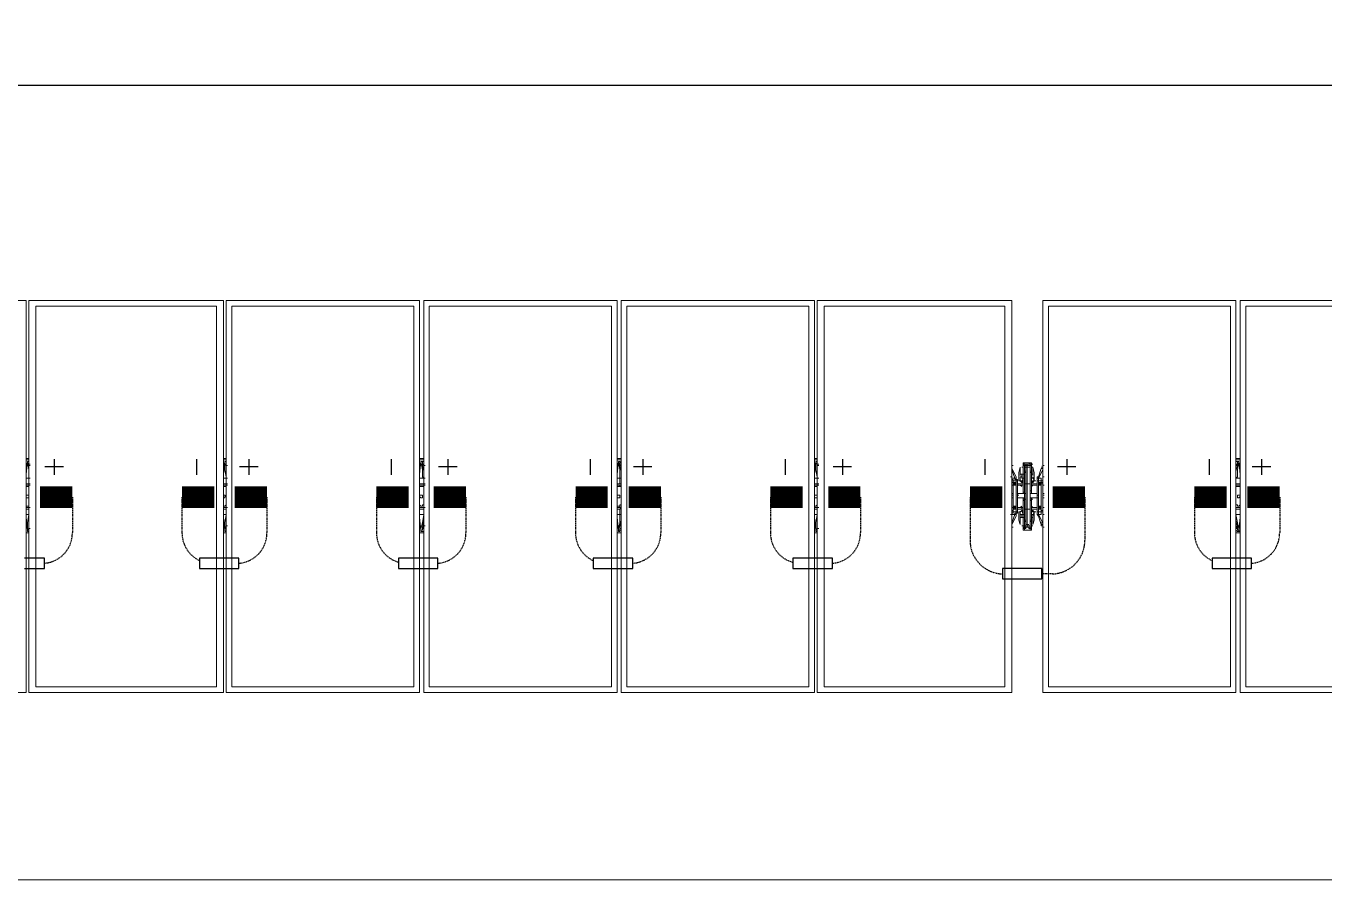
# Model space of a CAD drawing. Header units: feet. Extents: x -327 to 55127, y -2634 to 4121.
# Drawn here: x 299.4 to 599.2, y 3621.3 to 3818.6 of the extents above; entities that cross this region are included whole.
import ezdxf
from ezdxf.lldxf.tags import DXFTag

# ---------------------------------------------------------------- set-up
doc = ezdxf.new("R2010")
doc.units = ezdxf.units.FT
doc.header["$MEASUREMENT"] = 0
doc.linetypes.add('HIDDEN', pattern=[0.375, 0.25, -0.125])
for name, color, linetype in [('E-DC HARNESS-POS', 10, 'DC HARNESS CABLE'), ('E-HARN-COMP', 8, 'Continuous'), ('E-TRNK-CABL-NEG', 6, 'HIDDEN'), ('E-TRUNK-CABLE-POS', 6, 'HIDDEN'), ('G-ANNO-TEXT', 1, 'Continuous'), ('Polarity-Text', 7, 'Continuous')]:
    doc.layers.add(name, color=color, linetype=linetype)
doc.styles.get("Standard").update_dxf_attribs({"font": 'arial.ttf'})
tags = doc.linetypes.add('DC HARNESS CABLE', pattern='A,0.5,-0.2,["DH",Standard,S=0.1,R=0,X=-0.1,Y=-0.05],-0.2', length=0.9).pattern_tags.tags
tags[6] = DXFTag(74, 10)

# ---------------------------------------------------------------- blocks, each defined once
blk = doc.blocks.new('A$C4742fff2')
at = {"lineweight": 5}
for points in [[(0.76, 0), (0.99, 0), (0.99, 0.4666), (0.76, 0.4666)], [(1.225, 0), (0.9933, 0), (0.9933, 0.4666), (1.225, 0.4666)], [(1.4583, 0), (1.2283, 0), (1.2283, 0.4666), (1.4583, 0.4666)], [(1.4633, 0.4666), (1.6933, 0.4666), (1.6933, 0), (1.4633, 0)], [(1.6983, 0.4666), (1.9283, 0.4666), (1.9283, 0), (1.6983, 0)], [(1.9316, 0), (2.1632, 0), (2.1632, 0.4666), (1.9316, 0.4666)], [(2.1999, 0), (2.4299, 0), (2.4299, 0.4666), (2.1999, 0.4666)], [(2.6649, 0.4666), (2.4349, 0.4666), (2.4349, 0), (2.6649, 0)], [(1.0016, 0.0067), (1.0016, 0.46), (1.2166, 0.46), (1.2166, 0.0067)], [(1.4516, 0.46), (1.2349, 0.46), (1.2349, 0.0067), (1.4516, 0.0067)], [(1.6866, 0.46), (1.4699, 0.46), (1.4699, 0.0067), (1.6866, 0.0067)], [(1.9216, 0.46), (1.7049, 0.46), (1.7049, 0.0067), (1.9216, 0.0067)], [(2.1549, 0.46), (1.9399, 0.46), (1.9399, 0.0067), (2.1549, 0.0067)], [(2.2066, 0.46), (2.4232, 0.46), (2.4232, 0.0067), (2.2066, 0.0067)], [(2.4416, 0.46), (2.6582, 0.46), (2.6582, 0.0067), (2.4416, 0.0067)], [(2.1632, 0.27), (2.1632, 0.2683), (2.1632, 0.27), (2.1632, 0.2767)], [(2.1732, 0.2683), (2.1716, 0.2617), (2.1716, 0.2517), (2.1732, 0.2517), (2.1732, 0.2533), (2.1732, 0.2517), (2.1716, 0.2517), (2.1716, 0.2617)], [(2.1732, 0.26), (2.1766, 0.26), (2.1766, 0.2683), (2.1766, 0.26), (2.1732, 0.26), (2.1732, 0.2683), (2.1732, 0.26), (2.1732, 0.2583)], [(2.1749, 0.2683), (2.1766, 0.2683)], [(2.1782, 0.27), (2.1766, 0.27), (2.1766, 0.2717), (2.1766, 0.27), (2.1782, 0.27), (2.1799, 0.27)], [(2.1799, 0.2683), (2.1799, 0.2483), (2.1782, 0.2483), (2.1782, 0.2683)], [(2.1799, 0.2633), (2.1782, 0.2633)], [(2.1832, 0.27), (2.1816, 0.27)], [(2.1816, 0.2683), (2.1816, 0.2483), (2.1849, 0.2483), (2.1849, 0.2683)], [(2.1866, 0.2733), (2.1849, 0.2733), (2.1866, 0.2733), (2.1849, 0.2733), (2.1866, 0.2733), (2.1849, 0.2733), (2.1849, 0.2717), (2.1849, 0.2733)], [(2.1866, 0.27), (2.1849, 0.27), (2.1849, 0.2683), (2.1849, 0.2717), (2.1866, 0.2717), (2.1866, 0.2617), (2.1866, 0.24), (2.1866, 0.2617), (2.1849, 0.2617), (2.1866, 0.2617), (2.1866, 0.2717), (2.1849, 0.2717), (2.1849, 0.27), (2.1849, 0.2717), (2.1849, 0.27)], [(2.1866, 0.2633), (2.1849, 0.2633)], [(2.1882, 0.2683), (2.1882, 0.26), (2.1866, 0.26), (2.1866, 0.2683), (2.1866, 0.26), (2.1866, 0.2567), (2.1866, 0.26), (2.1882, 0.26), (2.1882, 0.2683), (2.1866, 0.2683)], [(2.1882, 0.2683), (2.1899, 0.2617), (2.1899, 0.2517), (2.1882, 0.2517), (2.1866, 0.25), (2.1866, 0.255), (2.1882, 0.255), (2.1882, 0.2567), (2.1899, 0.2517), (2.1899, 0.2617), (2.1899, 0.2517), (2.1882, 0.25), (2.1899, 0.2517), (2.1899, 0.2533), (2.1899, 0.2517), (2.1899, 0.2617)], [(2.1966, 0.255), (2.1949, 0.255), (2.1949, 0.2567), (2.1982, 0.2667), (2.1949, 0.2567), (2.1949, 0.255), (2.1982, 0.255), (2.1982, 0.2517), (2.1949, 0.2517), (2.1949, 0.255)], [(2.1982, 0.2683), (2.1999, 0.2683), (2.1999, 0.27), (2.1999, 0.2767), (2.1999, 0.27), (2.1999, 0.2683)], [(2.1682, 0.2483), (2.1666, 0.2483), (2.1666, 0.25), (2.1649, 0.2483), (2.1649, 0.2467), (2.1632, 0.2467), (2.1649, 0.2467), (2.1682, 0.2467), (2.1682, 0.2483), (2.1666, 0.2483), (2.1682, 0.2483), (2.1666, 0.2483), (2.1682, 0.2483), (2.1666, 0.2483), (2.1682, 0.2483), (2.1666, 0.2483), (2.1682, 0.2483), (2.1666, 0.2483), (2.1666, 0.25), (2.1649, 0.2483), (2.1649, 0.2467), (2.1649, 0.2483), (2.1649, 0.25), (2.1666, 0.25), (2.1682, 0.25), (2.1682, 0.2483), (2.1682, 0.2467), (2.1666, 0.2467), (2.1682, 0.2467), (2.1682, 0.2483), (2.1666, 0.2483)], [(2.1666, 0.25), (2.1649, 0.2483), (2.1666, 0.2467), (2.1682, 0.2483)], [(2.1666, 0.25), (2.1649, 0.25), (2.1649, 0.2483), (2.1649, 0.2467), (2.1666, 0.2467), (2.1682, 0.2467), (2.1682, 0.2483), (2.1682, 0.25)], [(2.1666, 0.25), (2.1649, 0.2483), (2.1666, 0.2467), (2.1682, 0.2483)], [(2.1666, 0.255), (2.1682, 0.255)], [(2.1682, 0.2483), (2.1666, 0.2483)], [(2.1682, 0.2483), (2.1666, 0.2483)], [(2.1682, 0.2567), (2.1682, 0.255)], [(2.1716, 0.2517), (2.1716, 0.2617), (2.1716, 0.2517), (2.1732, 0.2517), (2.1749, 0.25), (2.1732, 0.2517), (2.1749, 0.25), (2.1749, 0.2517), (2.1749, 0.25), (2.1732, 0.2517), (2.1749, 0.25), (2.1732, 0.2517)], [(2.1732, 0.2567), (2.1732, 0.2517), (2.1749, 0.2517), (2.1749, 0.25), (2.1766, 0.255), (2.1749, 0.255), (2.1749, 0.2567)], [(2.1732, 0.2517), (2.1749, 0.2517), (2.1749, 0.25), (2.1766, 0.255), (2.1749, 0.255), (2.1749, 0.2567), (2.1732, 0.2567)], [(2.1749, 0.26), (2.1749, 0.2567)], [(2.1749, 0.2483), (2.1766, 0.2483)], [(2.1766, 0.2483), (2.1749, 0.2483)], [(2.1799, 0.2617), (2.1782, 0.2617)], [(2.1882, 0.2567), (2.1899, 0.2517), (2.1882, 0.2517), (2.1866, 0.25), (2.1866, 0.255), (2.1882, 0.255)], [(2.1882, 0.2517), (2.1866, 0.25), (2.1866, 0.2517), (2.1866, 0.25)], [(2.1882, 0.2483), (2.1932, 0.2483), (2.1866, 0.2483)], [(2.1882, 0.2583), (2.1882, 0.26)], [(2.1932, 0.255), (2.1932, 0.2517), (2.1949, 0.2517), (2.1932, 0.2517), (2.1932, 0.215), (2.1949, 0.215), (2.1932, 0.215), (2.1932, 0.2117), (2.1949, 0.21), (2.1932, 0.2117), (2.1949, 0.2117), (2.1949, 0.215), (2.1982, 0.215), (2.1982, 0.2167), (2.1999, 0.2167), (2.1999, 0.25), (2.1982, 0.25), (2.1982, 0.2517), (2.1982, 0.25), (2.1999, 0.25), (2.1999, 0.2517), (2.1999, 0.25), (2.1999, 0.2167), (2.1982, 0.2167), (2.1982, 0.215), (2.1949, 0.215), (2.1949, 0.2117), (2.1966, 0.2117), (2.1949, 0.2117), (2.1949, 0.21), (2.1982, 0.2), (2.1949, 0.21), (2.1949, 0.2117), (2.1982, 0.2117), (2.1982, 0.215), (2.1999, 0.215), (2.1999, 0.2133), (2.1999, 0.215), (2.1999, 0.2167), (2.1999, 0.215), (2.1982, 0.215), (2.1982, 0.2117), (2.1949, 0.2117), (2.1932, 0.2117), (2.1932, 0.215), (2.1949, 0.215), (2.1932, 0.215), (2.1932, 0.2517), (2.1949, 0.2517), (2.1932, 0.2517), (2.1932, 0.255), (2.1932, 0.2567), (2.1949, 0.2567), (2.1932, 0.2567), (2.1932, 0.255), (2.1949, 0.255), (2.1982, 0.255), (2.1982, 0.2517), (2.1999, 0.2517), (2.1999, 0.2533), (2.1999, 0.2517), (2.1982, 0.2517), (2.1949, 0.2517), (2.1949, 0.255)], [(2.1966, 0.25), (2.1949, 0.2483), (2.1966, 0.2467), (2.1982, 0.2483)], [(2.1966, 0.25), (2.1949, 0.2483), (2.1966, 0.2467), (2.1982, 0.2483)], [(2.1966, 0.2467), (2.1982, 0.2467), (2.1982, 0.2483), (2.1982, 0.25), (2.1966, 0.25), (2.1949, 0.25), (2.1949, 0.2483), (2.1949, 0.2467)], [(0.9916, 0.235), (0.9933, 0.235), (0.9933, 0.2317), (0.99, 0.2317), (0.99, 0.2333), (0.99, 0.235)], [(1.225, 0.235), (1.2266, 0.235), (1.2283, 0.2333), (1.2266, 0.2333), (1.2266, 0.2317), (1.225, 0.2317), (1.225, 0.2333)], [(1.4599, 0.235), (1.4616, 0.235), (1.4616, 0.2317), (1.4599, 0.2317), (1.4583, 0.2333), (1.4583, 0.235)], [(1.6949, 0.235), (1.6966, 0.235), (1.6966, 0.2317), (1.6933, 0.2317), (1.6933, 0.2333), (1.6933, 0.235)], [(1.9299, 0.235), (1.9316, 0.235), (1.9316, 0.2317), (1.9283, 0.2317), (1.9283, 0.2333), (1.9283, 0.235)], [(2.1649, 0.2367), (2.1632, 0.2367)], [(2.1649, 0.235), (2.1632, 0.235)], [(2.1766, 0.2467), (2.1699, 0.2467)], [(2.1766, 0.2367), (2.1766, 0.24), (2.1766, 0.2367), (2.1782, 0.2367), (2.1766, 0.2367), (2.1782, 0.2367), (2.1766, 0.2367), (2.1766, 0.24), (2.1766, 0.2367), (2.1782, 0.2367), (2.1699, 0.2367), (2.1782, 0.2367)], [(2.1782, 0.2367), (2.1766, 0.2367)], [(2.1866, 0.24), (2.1866, 0.2367), (2.1849, 0.2367), (2.1932, 0.2367), (2.1849, 0.2367), (2.1866, 0.2367), (2.1866, 0.24), (2.1849, 0.24), (2.1849, 0.2383), (2.1849, 0.24)], [(2.1866, 0.24), (2.1866, 0.2367), (2.1849, 0.2367), (2.1866, 0.2367), (2.1849, 0.2367), (2.1866, 0.2367)], [(2.1866, 0.2367), (2.1849, 0.2367)], [(2.1932, 0.2467), (2.1866, 0.2467)], [(2.1882, 0.2367), (2.1866, 0.2367)], [(2.2016, 0.2467), (2.1999, 0.2467)], [(2.2016, 0.2367), (2.1999, 0.2367)], [(2.2016, 0.235), (2.1999, 0.235)], [(2.4332, 0.235), (2.4316, 0.235), (2.4316, 0.2317), (2.4332, 0.2317), (2.4349, 0.2333), (2.4349, 0.235)], [(2.1649, 0.2317), (2.1632, 0.2317)], [(2.1649, 0.2317), (2.1632, 0.2317)], [(2.1666, 0.22), (2.1666, 0.2217), (2.1649, 0.22), (2.1632, 0.22), (2.1649, 0.22), (2.1666, 0.2217), (2.1666, 0.22), (2.1682, 0.22), (2.1666, 0.22), (2.1682, 0.22), (2.1666, 0.22), (2.1682, 0.22), (2.1666, 0.22), (2.1682, 0.22), (2.1666, 0.22), (2.1649, 0.22), (2.1649, 0.2183), (2.1649, 0.22)], [(2.1682, 0.22), (2.1682, 0.2183), (2.1666, 0.2183), (2.1682, 0.2183), (2.1682, 0.22), (2.1682, 0.2217), (2.1666, 0.2217), (2.1649, 0.2217), (2.1649, 0.22), (2.1649, 0.2183), (2.1682, 0.2183), (2.1682, 0.22), (2.1666, 0.22), (2.1682, 0.22), (2.1666, 0.22), (2.1682, 0.22), (2.1666, 0.22), (2.1682, 0.22), (2.1666, 0.22), (2.1682, 0.22), (2.1666, 0.22)], [(2.1666, 0.2217), (2.1649, 0.22), (2.1666, 0.2183), (2.1682, 0.22)], [(2.1666, 0.2217), (2.1649, 0.22), (2.1666, 0.2183), (2.1682, 0.22)], [(2.1666, 0.2217), (2.1649, 0.2217), (2.1649, 0.22), (2.1649, 0.2183), (2.1666, 0.2183), (2.1682, 0.2183), (2.1682, 0.22), (2.1682, 0.2217)], [(2.1666, 0.2183), (2.1649, 0.2183)], [(2.1732, 0.215), (2.1749, 0.2167), (2.1749, 0.215), (2.1749, 0.2167), (2.1732, 0.215), (2.1749, 0.2167), (2.1766, 0.2117), (2.1749, 0.2167), (2.1732, 0.215), (2.1732, 0.21)], [(2.1782, 0.23), (2.1766, 0.23), (2.1766, 0.2267), (2.1766, 0.23)], [(2.1832, 0.2), (2.1816, 0.2), (2.1816, 0.2183), (2.1799, 0.2183), (2.1799, 0.1983), (2.1782, 0.1983), (2.1782, 0.2183), (2.1782, 0.1983), (2.1799, 0.1983), (2.1799, 0.1967), (2.1816, 0.1967), (2.1816, 0.2)], [(2.1866, 0.2267), (2.1866, 0.23), (2.1849, 0.23), (2.1866, 0.23)], [(2.1866, 0.2267), (2.1866, 0.205), (2.1849, 0.205), (2.1866, 0.205), (2.1866, 0.2267), (2.1866, 0.2283), (2.1849, 0.2283), (2.1866, 0.2283)], [(2.1866, 0.2167), (2.1882, 0.215), (2.1866, 0.2167), (2.1866, 0.215)], [(2.1882, 0.2167), (2.1899, 0.215)], [(2.1949, 0.22), (2.1966, 0.22), (2.1966, 0.2217)], [(2.1966, 0.2217), (2.1949, 0.22), (2.1966, 0.2183), (2.1982, 0.22)], [(2.1966, 0.2217), (2.1949, 0.22), (2.1966, 0.2183), (2.1982, 0.22)], [(2.1966, 0.2183), (2.1982, 0.2183), (2.1982, 0.22), (2.1982, 0.2217), (2.1966, 0.2217), (2.1949, 0.2217), (2.1949, 0.22), (2.1949, 0.2183)], [(2.1949, 0.2183), (2.1966, 0.2183), (2.1949, 0.2183), (2.1949, 0.22)], [(2.1982, 0.22), (2.1966, 0.22)], [(2.1982, 0.22), (2.1966, 0.22)], [(2.2016, 0.2317), (2.1999, 0.2317)], [(2.2016, 0.2317), (2.1999, 0.2317)], [(2.2016, 0.22), (2.1999, 0.22)], [(2.1666, 0.2117), (2.1682, 0.2117)], [(2.1732, 0.2), (2.1716, 0.205), (2.1716, 0.215), (2.1732, 0.215), (2.1732, 0.2133), (2.1732, 0.215), (2.1716, 0.215), (2.1716, 0.205), (2.1732, 0.2), (2.1732, 0.2083), (2.1766, 0.2083), (2.1766, 0.1983), (2.1749, 0.1983), (2.1766, 0.1983), (2.1766, 0.2083), (2.1732, 0.2083)], [(2.1732, 0.21), (2.1732, 0.2083), (2.1732, 0.21), (2.1732, 0.2117), (2.1766, 0.2117), (2.1732, 0.2117)], [(2.1749, 0.2117), (2.1749, 0.2083)], [(2.1799, 0.205), (2.1782, 0.205)], [(2.1799, 0.2033), (2.1782, 0.2033)], [(2.1866, 0.2033), (2.1849, 0.2033)], [(2.1882, 0.21), (2.1882, 0.2083), (2.1882, 0.21), (2.1882, 0.2117), (2.1866, 0.2117), (2.1866, 0.2083), (2.1866, 0.2117), (2.1882, 0.2117)], [(2.1882, 0.1983), (2.1866, 0.1983), (2.1882, 0.1983), (2.1866, 0.1983), (2.1866, 0.2083), (2.1882, 0.2083), (2.1882, 0.2), (2.1882, 0.2083), (2.1866, 0.2083), (2.1866, 0.1983)], [(2.1882, 0.2), (2.1899, 0.205), (2.1899, 0.215), (2.1899, 0.2133), (2.1899, 0.215), (2.1899, 0.205)], [(2.1632, 0.19), (2.1632, 0.1967), (2.1632, 0.1983), (2.1632, 0.1967)], [(2.1799, 0.1967), (2.1799, 0.195), (2.1782, 0.195)], [(2.1799, 0.195), (2.1782, 0.195)], [(2.1799, 0.195), (2.1782, 0.195)], [(2.1832, 0.1983), (2.1816, 0.1983)], [(2.1832, 0.1967), (2.1816, 0.1967)], [(2.1999, 0.1967), (2.1999, 0.19), (2.1999, 0.1967), (2.1999, 0.1983), (2.1982, 0.1983), (2.1999, 0.1983)]]:
    blk.add_lwpolyline(points, close=True, dxfattribs=at)
for points in [[(2.1632, 0.4666), (2.1632, 0)], [(2.1999, 0), (2.1999, 0.4666)], [(2.1549, 0.0067), (2.1549, 0.46)], [(2.2066, 0.0067), (2.2066, 0.46)], [(0.99, 0.2783), (0.9933, 0.2783)], [(1.225, 0.2783), (1.2283, 0.2783)], [(1.4583, 0.2783), (1.4633, 0.2783)], [(1.6933, 0.2783), (1.6983, 0.2783)], [(1.9283, 0.2783), (1.9316, 0.2783)], [(2.4349, 0.2783), (2.4299, 0.2783)], [(0.9933, 0.27), (0.9933, 0.2717), (0.9916, 0.2733), (0.9916, 0.275), (0.9933, 0.275)], [(0.995, 0.255), (0.9933, 0.255), (0.9933, 0.265), (0.9916, 0.275)], [(0.9916, 0.2733), (0.9916, 0.27)], [(1.225, 0.2733), (1.225, 0.27)], [(1.2299, 0.255), (1.2283, 0.255), (1.2283, 0.2567), (1.2266, 0.265), (1.2266, 0.275), (1.2283, 0.275), (1.2266, 0.275), (1.2266, 0.2717), (1.2283, 0.27)], [(1.4633, 0.27), (1.4616, 0.2717), (1.4616, 0.275), (1.4599, 0.275), (1.4616, 0.275), (1.4599, 0.275), (1.4616, 0.265), (1.4616, 0.2567), (1.4633, 0.255), (1.4649, 0.255)], [(1.4599, 0.2733), (1.4599, 0.27)], [(1.6966, 0.27), (1.6966, 0.2717), (1.6966, 0.2733), (1.6949, 0.2733), (1.6949, 0.275), (1.6966, 0.275)], [(1.6983, 0.255), (1.6966, 0.255), (1.6966, 0.265), (1.6949, 0.275)], [(1.6949, 0.2733), (1.6949, 0.27)], [(1.9333, 0.255), (1.9316, 0.255), (1.9316, 0.2567), (1.9299, 0.265), (1.9299, 0.275), (1.9299, 0.2733), (1.9316, 0.2717), (1.9316, 0.27)], [(1.9299, 0.2733), (1.9299, 0.27)], [(2.1632, 0.2667), (2.1632, 0.2667)], [(2.1632, 0.2667), (2.1632, 0.2667)], [(2.1649, 0.215), (2.1649, 0.2167), (2.1649, 0.215), (2.1682, 0.215), (2.1699, 0.215), (2.1699, 0.2133), (2.1682, 0.2133), (2.1682, 0.2117), (2.1682, 0.21), (2.1682, 0.2117), (2.1666, 0.2117), (2.1666, 0.2133), (2.1682, 0.2133), (2.1682, 0.215), (2.1699, 0.215), (2.1699, 0.2517), (2.1682, 0.2517), (2.1682, 0.2533), (2.1666, 0.2533), (2.1666, 0.255), (2.1682, 0.255), (2.1682, 0.2567), (2.1632, 0.2667), (2.1682, 0.2567), (2.1682, 0.255), (2.1666, 0.255), (2.1632, 0.255), (2.1632, 0.2533), (2.1649, 0.2533), (2.1649, 0.2517), (2.1632, 0.2517), (2.1632, 0.2533), (2.1632, 0.2517), (2.1649, 0.2517), (2.1649, 0.25), (2.1632, 0.25), (2.1632, 0.2167), (2.1649, 0.2167), (2.1632, 0.2167), (2.1632, 0.25), (2.1632, 0.2517), (2.1649, 0.2517)], [(2.1749, 0.2683), (2.1749, 0.2683)], [(2.1799, 0.2717), (2.1782, 0.2717), (2.1799, 0.2717), (2.1799, 0.2683), (2.1816, 0.2683), (2.1816, 0.2717), (2.1832, 0.2717), (2.1849, 0.2717), (2.1832, 0.2717), (2.1849, 0.2717), (2.1866, 0.2717), (2.1866, 0.2733), (2.1849, 0.2733), (2.1832, 0.2717), (2.1849, 0.2717), (2.1832, 0.2717), (2.1816, 0.2717), (2.1799, 0.2717), (2.1782, 0.2717), (2.1799, 0.2717), (2.1782, 0.2717), (2.1766, 0.2733), (2.1782, 0.2733), (2.1766, 0.2733), (2.1782, 0.2717), (2.1766, 0.2717), (2.1766, 0.2617), (2.1766, 0.24), (2.1766, 0.2383), (2.1782, 0.2383), (2.1766, 0.2383), (2.1766, 0.24), (2.1766, 0.2617), (2.1766, 0.2717), (2.1782, 0.2717), (2.1799, 0.2717), (2.1782, 0.2717), (2.1766, 0.2733), (2.1782, 0.2733), (2.1849, 0.2733), (2.1832, 0.2717)], [(2.1849, 0.2717), (2.1866, 0.2717), (2.1882, 0.2717), (2.1866, 0.2717), (2.1866, 0.2733), (2.1849, 0.2733), (2.1832, 0.2733), (2.1782, 0.2733), (2.1766, 0.2733), (2.1766, 0.2717), (2.1782, 0.27), (2.1782, 0.2683), (2.1782, 0.27), (2.1766, 0.2717), (2.1766, 0.2733), (2.1782, 0.2733), (2.1766, 0.2733), (2.1782, 0.2717), (2.1799, 0.2717), (2.1816, 0.2717), (2.1832, 0.2717), (2.1816, 0.2717), (2.1816, 0.2683), (2.1816, 0.27), (2.1832, 0.27), (2.1816, 0.27), (2.1832, 0.27), (2.1816, 0.27), (2.1799, 0.27), (2.1816, 0.27), (2.1799, 0.27), (2.1816, 0.27), (2.1816, 0.2683), (2.1832, 0.2683), (2.1816, 0.2683), (2.1816, 0.2483), (2.1816, 0.2183), (2.1849, 0.2183), (2.1849, 0.2483), (2.1849, 0.2183), (2.1816, 0.2183), (2.1816, 0.2483), (2.1849, 0.2483), (2.1849, 0.2683), (2.1816, 0.2683), (2.1816, 0.2483), (2.1832, 0.2483)], [(2.1849, 0.1933), (2.1782, 0.1933), (2.1766, 0.1933), (2.1782, 0.1933), (2.1766, 0.1933), (2.1766, 0.195), (2.1766, 0.1967), (2.1766, 0.205), (2.1766, 0.2267), (2.1766, 0.2283), (2.1782, 0.2283), (2.1766, 0.2283), (2.1766, 0.2267), (2.1766, 0.205), (2.1766, 0.1967), (2.1766, 0.195), (2.1766, 0.1967), (2.1782, 0.1967), (2.1799, 0.1967), (2.1799, 0.1983), (2.1799, 0.2183), (2.1816, 0.2183), (2.1816, 0.2483), (2.1799, 0.2483), (2.1799, 0.2683), (2.1782, 0.2683), (2.1782, 0.2483), (2.1799, 0.2483), (2.1799, 0.2183), (2.1782, 0.2183), (2.1782, 0.2483), (2.1782, 0.2183), (2.1799, 0.2183), (2.1799, 0.2483), (2.1816, 0.2483)], [(2.1782, 0.2717), (2.1799, 0.2717), (2.1782, 0.2717), (2.1799, 0.2717), (2.1799, 0.2683), (2.1816, 0.2683), (2.1816, 0.2483), (2.1816, 0.1983), (2.1849, 0.1983), (2.1849, 0.2183), (2.1849, 0.1983), (2.1816, 0.1983), (2.1816, 0.2183)], [(2.1849, 0.2717), (2.1849, 0.2717)], [(2.1982, 0.27), (2.1982, 0.27)], [(2.1982, 0.27), (2.1982, 0.27)], [(2.1982, 0.2667), (2.1982, 0.2667)], [(2.1982, 0.2667), (2.1982, 0.2667)], [(2.4316, 0.255), (2.4299, 0.255), (2.4316, 0.2567), (2.4316, 0.265), (2.4332, 0.275), (2.4316, 0.275), (2.4316, 0.2717), (2.4299, 0.27)], [(2.4332, 0.27), (2.4332, 0.2733)], [(0.99, 0.2483), (0.9933, 0.2483)], [(0.995, 0.2483), (0.9933, 0.2483), (0.9933, 0.255)], [(1.225, 0.2483), (1.2283, 0.2483)], [(1.2299, 0.2483), (1.2283, 0.2483), (1.2283, 0.255)], [(1.4583, 0.2483), (1.4633, 0.2483)], [(1.4649, 0.2483), (1.4633, 0.2483), (1.4633, 0.255)], [(1.6933, 0.2483), (1.6966, 0.2483)], [(1.6983, 0.2483), (1.6966, 0.2483), (1.6966, 0.255)], [(1.9283, 0.2483), (1.9316, 0.2483)], [(1.9333, 0.2483), (1.9316, 0.2483), (1.9316, 0.255)], [(2.1632, 0.2517), (2.1632, 0.25), (2.1649, 0.25), (2.1649, 0.2517), (2.1682, 0.2517), (2.1682, 0.2533), (2.1666, 0.2533), (2.1666, 0.255), (2.1682, 0.255), (2.1682, 0.2533), (2.1699, 0.2533), (2.1699, 0.2517), (2.1682, 0.2517), (2.1699, 0.2517), (2.1699, 0.2533), (2.1682, 0.2533), (2.1682, 0.255), (2.1666, 0.255), (2.1632, 0.255), (2.1632, 0.2533), (2.1649, 0.2533), (2.1649, 0.2517), (2.1682, 0.2517), (2.1699, 0.2517), (2.1699, 0.215), (2.1682, 0.215), (2.1699, 0.215), (2.1699, 0.2133), (2.1682, 0.2133), (2.1682, 0.2117), (2.1666, 0.2117), (2.1682, 0.2117), (2.1682, 0.21), (2.1632, 0.2), (2.1682, 0.21), (2.1682, 0.2117), (2.1666, 0.2117), (2.1632, 0.2117), (2.1632, 0.2133), (2.1649, 0.2133), (2.1649, 0.215), (2.1632, 0.215), (2.1632, 0.2133), (2.1632, 0.215), (2.1649, 0.215), (2.1649, 0.2133), (2.1632, 0.2133), (2.1632, 0.2117), (2.1666, 0.2117), (2.1666, 0.2133), (2.1682, 0.2133), (2.1682, 0.215), (2.1649, 0.215), (2.1632, 0.215), (2.1632, 0.2167), (2.1632, 0.215)], [(2.1649, 0.25), (2.1649, 0.25)], [(2.1649, 0.2483), (2.1649, 0.2483)], [(2.1649, 0.2483), (2.1666, 0.2483)], [(2.1666, 0.25), (2.1666, 0.25)], [(2.1666, 0.2483), (2.1682, 0.2483)], [(2.1666, 0.2483), (2.1682, 0.2483)], [(2.1666, 0.2483), (2.1682, 0.2483)], [(2.1666, 0.2483), (2.1682, 0.2483)], [(2.1682, 0.2517), (2.1682, 0.2517)], [(2.1682, 0.25), (2.1682, 0.25)], [(2.1682, 0.2483), (2.1682, 0.2483)], [(2.1699, 0.2517), (2.1699, 0.2517)], [(2.1699, 0.2517), (2.1699, 0.2517)], [(2.1699, 0.2483), (2.1766, 0.2483)], [(2.1732, 0.2483), (2.1699, 0.2483)], [(2.1732, 0.2617), (2.1732, 0.2617)], [(2.1732, 0.2617), (2.1732, 0.2617)], [(2.1749, 0.2483), (2.1766, 0.2483)], [(2.1749, 0.2483), (2.1766, 0.2483)], [(2.1749, 0.2483), (2.1766, 0.2483)], [(2.1749, 0.2483), (2.1766, 0.2483)], [(2.1882, 0.2483), (2.1899, 0.2483), (2.1882, 0.2483), (2.1866, 0.2483), (2.1882, 0.2483), (2.1866, 0.2483), (2.1882, 0.2483), (2.1866, 0.2483)], [(2.1882, 0.2617), (2.1882, 0.2617)], [(2.1882, 0.2617), (2.1882, 0.2617)], [(2.1916, 0.2517), (2.1899, 0.2517), (2.1882, 0.25), (2.1899, 0.2517), (2.1916, 0.2517), (2.1899, 0.2517)], [(2.1932, 0.2517), (2.1932, 0.2517)], [(2.1932, 0.2517), (2.1932, 0.2517)], [(2.1949, 0.2517), (2.1949, 0.2517)], [(2.1949, 0.2483), (2.1949, 0.2467), (2.1949, 0.2483), (2.1966, 0.2483), (2.1982, 0.2483), (2.1982, 0.2467), (2.1966, 0.2467), (2.1949, 0.2467), (2.1949, 0.2483), (2.1966, 0.25), (2.1966, 0.2483), (2.1982, 0.2483), (2.1966, 0.2483), (2.1982, 0.2483), (2.1966, 0.2483), (2.1982, 0.2483), (2.1966, 0.2483), (2.1982, 0.2483), (2.1966, 0.2483), (2.1982, 0.2483), (2.1982, 0.2467), (2.1966, 0.2467), (2.1949, 0.2467), (2.1966, 0.2467), (2.1982, 0.2467), (2.1982, 0.2483), (2.1982, 0.25), (2.1966, 0.25), (2.1949, 0.25), (2.1949, 0.2483), (2.1966, 0.25), (2.1966, 0.2483), (2.1982, 0.2483), (2.1966, 0.2483), (2.1982, 0.2483), (2.1966, 0.2483), (2.1982, 0.2483), (2.1966, 0.2483), (2.1982, 0.2483), (2.1966, 0.2483), (2.1982, 0.2483), (2.1999, 0.2483)], [(2.1949, 0.25), (2.1949, 0.25)], [(2.1949, 0.2483), (2.1949, 0.2483)], [(2.1966, 0.25), (2.1966, 0.25)], [(2.1966, 0.2483), (2.1982, 0.2483)], [(2.1982, 0.25), (2.1982, 0.25)], [(2.1982, 0.2483), (2.1982, 0.2483)], [(2.4316, 0.2483), (2.4299, 0.2483), (2.4299, 0.255)], [(2.4349, 0.2483), (2.4299, 0.2483)], [(0.99, 0.2467), (0.9933, 0.2467), (0.995, 0.2467)], [(0.9933, 0.2467), (0.9933, 0.245), (0.99, 0.245)], [(1.225, 0.2467), (1.2283, 0.2467), (1.2299, 0.2467)], [(1.2283, 0.2467), (1.2283, 0.245), (1.225, 0.245)], [(1.4583, 0.2467), (1.4633, 0.2467), (1.4649, 0.2467)], [(1.4583, 0.245), (1.4616, 0.245), (1.4633, 0.245), (1.4633, 0.2467)], [(1.6933, 0.2467), (1.6966, 0.2467), (1.6983, 0.2467)], [(1.6933, 0.245), (1.6966, 0.245), (1.6983, 0.245)], [(1.6966, 0.245), (1.6966, 0.2467)], [(1.9283, 0.2467), (1.9316, 0.2467), (1.9333, 0.2467)], [(1.9316, 0.2467), (1.9316, 0.245), (1.9283, 0.245)], [(2.1666, 0.2467), (2.1649, 0.2467), (2.1666, 0.2467), (2.1682, 0.2467)], [(2.1649, 0.2467), (2.1649, 0.2467)], [(2.1666, 0.2467), (2.1666, 0.2467)], [(2.1682, 0.2467), (2.1682, 0.2467)], [(2.1716, 0.235), (2.1699, 0.235), (2.1699, 0.2317), (2.1782, 0.2317), (2.1699, 0.2317), (2.1716, 0.2317)], [(2.1699, 0.235), (2.1699, 0.2317)], [(2.1749, 0.245), (2.1732, 0.2467)], [(2.1766, 0.2367), (2.1782, 0.2367)], [(2.1849, 0.2367), (2.1866, 0.2367)], [(2.1849, 0.23), (2.1866, 0.23), (2.1866, 0.2267), (2.1866, 0.23), (2.1849, 0.23), (2.1866, 0.23), (2.1866, 0.2317), (2.1866, 0.23), (2.1849, 0.23), (2.1849, 0.2317), (2.1932, 0.2317), (2.1932, 0.235), (2.1949, 0.235)], [(2.1882, 0.2467), (2.1866, 0.245)], [(2.1866, 0.2367), (2.1882, 0.2367)], [(2.1866, 0.2367), (2.1882, 0.2367)], [(2.1932, 0.2317), (2.1932, 0.235)], [(2.1949, 0.2467), (2.1949, 0.2467)], [(2.1966, 0.2467), (2.1966, 0.2467)], [(2.1982, 0.2467), (2.1982, 0.2467)], [(2.4349, 0.2467), (2.4299, 0.2467), (2.4316, 0.2467)], [(2.4349, 0.245), (2.4316, 0.245), (2.4299, 0.245), (2.4299, 0.2467)], [(0.99, 0.2233), (0.99, 0.2217), (0.9933, 0.2217), (0.9933, 0.2233), (0.9933, 0.22), (0.9933, 0.2183)], [(0.99, 0.22), (0.9933, 0.22), (0.995, 0.22)], [(0.9933, 0.1983), (0.9933, 0.195), (0.9916, 0.1933), (0.9916, 0.1917), (0.9916, 0.1933), (0.9916, 0.2017), (0.9933, 0.2117), (0.9933, 0.2183), (0.99, 0.2183)], [(1.2266, 0.1933), (1.2266, 0.2017), (1.2283, 0.2117), (1.2283, 0.2183), (1.2283, 0.22), (1.2283, 0.2233), (1.2266, 0.2217), (1.225, 0.2217), (1.225, 0.2233)], [(1.225, 0.22), (1.2283, 0.22), (1.2299, 0.22)], [(1.2283, 0.2183), (1.225, 0.2183)], [(1.4583, 0.2233), (1.4599, 0.2217), (1.4616, 0.2217), (1.4616, 0.2233), (1.4633, 0.2233), (1.4633, 0.22), (1.4633, 0.2183), (1.4633, 0.2117), (1.4616, 0.2017), (1.4599, 0.195), (1.4599, 0.1933), (1.4616, 0.1933)], [(1.4583, 0.22), (1.4633, 0.22), (1.4649, 0.22)], [(1.4633, 0.2183), (1.4583, 0.2183)], [(1.6933, 0.2233), (1.6933, 0.2217), (1.6966, 0.2217), (1.6966, 0.2233), (1.6983, 0.2233), (1.6966, 0.2233), (1.6966, 0.22)], [(1.6966, 0.2117), (1.6966, 0.2183), (1.6983, 0.22), (1.6966, 0.22), (1.6933, 0.22)], [(1.6966, 0.2183), (1.6933, 0.2183)], [(1.9283, 0.2233), (1.9283, 0.2217), (1.9299, 0.2217), (1.9316, 0.2233), (1.9316, 0.22), (1.9316, 0.2183)], [(1.9283, 0.22), (1.9316, 0.22), (1.9333, 0.22)], [(1.9283, 0.2183), (1.9316, 0.2183), (1.9316, 0.2117), (1.9299, 0.2017), (1.9299, 0.1933), (1.9316, 0.1933)], [(2.1649, 0.2217), (2.1649, 0.2217)], [(2.1649, 0.22), (2.1649, 0.22)], [(2.1649, 0.2183), (2.1649, 0.2183)], [(2.1666, 0.2183), (2.1649, 0.2183)], [(2.1666, 0.2217), (2.1666, 0.2217)], [(2.1666, 0.22), (2.1682, 0.22), (2.1666, 0.22)], [(2.1666, 0.2183), (2.1666, 0.2183)], [(2.1682, 0.2217), (2.1682, 0.2217)], [(2.1682, 0.22), (2.1682, 0.22)], [(2.1682, 0.2183), (2.1682, 0.2183)], [(2.1699, 0.22), (2.1732, 0.22), (2.1749, 0.2217)], [(2.1766, 0.22), (2.1699, 0.22), (2.1766, 0.22), (2.1749, 0.22), (2.1749, 0.2183), (2.1766, 0.2183), (2.1749, 0.2183), (2.1766, 0.2183), (2.1749, 0.2183), (2.1766, 0.2183), (2.1749, 0.2183), (2.1766, 0.2183), (2.1699, 0.2183)], [(2.1732, 0.215), (2.1749, 0.2167), (2.1732, 0.215), (2.1749, 0.2167), (2.1732, 0.215), (2.1716, 0.215), (2.1716, 0.205), (2.1716, 0.215)], [(2.1782, 0.23), (2.1766, 0.23), (2.1782, 0.23), (2.1766, 0.23), (2.1766, 0.2317), (2.1766, 0.23), (2.1766, 0.2267), (2.1766, 0.23), (2.1766, 0.2317), (2.1766, 0.23)], [(2.1866, 0.1933), (2.1849, 0.1933), (2.1866, 0.1933), (2.1849, 0.1933), (2.1849, 0.195), (2.1849, 0.1983), (2.1849, 0.195), (2.1832, 0.195), (2.1849, 0.195), (2.1849, 0.1933), (2.1849, 0.195), (2.1849, 0.1967), (2.1866, 0.1967), (2.1866, 0.195), (2.1866, 0.1933), (2.1849, 0.1933), (2.1866, 0.1933), (2.1866, 0.195), (2.1849, 0.195), (2.1849, 0.1933), (2.1832, 0.1933), (2.1782, 0.1933), (2.1766, 0.1933), (2.1766, 0.195), (2.1782, 0.195), (2.1782, 0.1967), (2.1799, 0.1967), (2.1816, 0.1967), (2.1799, 0.1967), (2.1816, 0.1967), (2.1832, 0.1967), (2.1832, 0.195), (2.1849, 0.195), (2.1832, 0.195), (2.1832, 0.1967), (2.1816, 0.1967), (2.1816, 0.1983), (2.1816, 0.1967), (2.1832, 0.1967), (2.1832, 0.195), (2.1832, 0.1967), (2.1816, 0.1967), (2.1816, 0.2), (2.1799, 0.2), (2.1816, 0.2), (2.1816, 0.2183), (2.1832, 0.2183)], [(2.1882, 0.23), (2.1866, 0.23), (2.1849, 0.23), (2.1849, 0.2317), (2.1932, 0.2317), (2.1949, 0.2317)], [(2.1932, 0.22), (2.1866, 0.22), (2.1932, 0.22), (2.1882, 0.22), (2.1866, 0.2217)], [(2.1866, 0.22), (2.1866, 0.2183), (2.1882, 0.2183), (2.1866, 0.2183), (2.1932, 0.2183)], [(2.1866, 0.2183), (2.1882, 0.2183), (2.1866, 0.2183), (2.1882, 0.2183), (2.1899, 0.2183), (2.1882, 0.2183)], [(2.1899, 0.215), (2.1882, 0.2167), (2.1899, 0.215), (2.1882, 0.21), (2.1899, 0.215), (2.1882, 0.215), (2.1882, 0.2167), (2.1866, 0.2167), (2.1866, 0.2117), (2.1866, 0.2167), (2.1882, 0.2167), (2.1882, 0.215), (2.1899, 0.215), (2.1899, 0.205), (2.1899, 0.215), (2.1916, 0.215)], [(2.1966, 0.22), (2.1982, 0.22), (2.1982, 0.2183), (2.1966, 0.2183), (2.1982, 0.2183), (2.1982, 0.22), (2.1982, 0.2217), (2.1966, 0.2217), (2.1949, 0.2217), (2.1949, 0.22)], [(2.1949, 0.2217), (2.1949, 0.2217)], [(2.1966, 0.22), (2.1966, 0.2217), (2.1949, 0.22)], [(2.1949, 0.22), (2.1949, 0.22)], [(2.1949, 0.22), (2.1949, 0.2183), (2.1966, 0.2183)], [(2.1949, 0.2183), (2.1949, 0.2183)], [(2.1966, 0.2217), (2.1966, 0.2217)], [(2.1966, 0.22), (2.1982, 0.22)], [(2.1966, 0.22), (2.1982, 0.22)], [(2.1966, 0.22), (2.1982, 0.22)], [(2.1966, 0.22), (2.1982, 0.22)], [(2.1966, 0.22), (2.1982, 0.22)], [(2.1966, 0.22), (2.1982, 0.22)], [(2.1966, 0.22), (2.1982, 0.22)], [(2.1966, 0.22), (2.1982, 0.22)], [(2.1966, 0.22), (2.1982, 0.22)], [(2.1966, 0.22), (2.1982, 0.22)], [(2.1966, 0.22), (2.1982, 0.22)], [(2.1966, 0.22), (2.1982, 0.22)], [(2.1966, 0.22), (2.1982, 0.22)], [(2.1982, 0.22), (2.1966, 0.22)], [(2.1982, 0.22), (2.1982, 0.2183), (2.1966, 0.2183)], [(2.1966, 0.22), (2.1982, 0.22)], [(2.1966, 0.2183), (2.1966, 0.2183)], [(2.1982, 0.2217), (2.1982, 0.2217)], [(2.1982, 0.22), (2.1982, 0.22)], [(2.1982, 0.2183), (2.1982, 0.2183)], [(2.4349, 0.2233), (2.4332, 0.2217), (2.4316, 0.2217), (2.4316, 0.2233), (2.4299, 0.2233), (2.4299, 0.22), (2.4299, 0.2183), (2.4299, 0.2117), (2.4316, 0.2017), (2.4332, 0.195), (2.4332, 0.1933), (2.4349, 0.1933)], [(2.4349, 0.22), (2.4299, 0.22), (2.4316, 0.22)], [(2.4299, 0.2183), (2.4349, 0.2183)], [(1.6983, 0.2117), (1.6966, 0.2117), (1.6966, 0.2017), (1.6949, 0.195), (1.6949, 0.1933), (1.6966, 0.1933)], [(2.1682, 0.215), (2.1682, 0.215)], [(2.1682, 0.215), (2.1682, 0.215)], [(2.1699, 0.215), (2.1699, 0.215)], [(2.1699, 0.215), (2.1699, 0.215)], [(2.1732, 0.205), (2.1732, 0.205)], [(2.1732, 0.205), (2.1732, 0.205)], [(2.1866, 0.1967), (2.1866, 0.205), (2.1866, 0.1967), (2.1866, 0.195), (2.1849, 0.195), (2.1832, 0.195)], [(2.1882, 0.205), (2.1882, 0.205)], [(2.1882, 0.205), (2.1882, 0.205)], [(2.1932, 0.215), (2.1932, 0.215)], [(2.1932, 0.215), (2.1932, 0.215)], [(2.1949, 0.215), (2.1949, 0.215)], [(2.1949, 0.215), (2.1949, 0.215)], [(0.99, 0.19), (0.9933, 0.19)], [(0.9916, 0.1967), (0.9916, 0.1933), (0.9933, 0.1933)], [(0.9916, 0.1917), (0.9933, 0.1917)], [(1.225, 0.1967), (1.225, 0.1933)], [(1.225, 0.19), (1.2283, 0.19)], [(1.2283, 0.1983), (1.2266, 0.195), (1.2266, 0.1917), (1.2266, 0.1933), (1.2283, 0.1933)], [(1.4583, 0.19), (1.4633, 0.19)], [(1.4633, 0.1983), (1.4616, 0.195), (1.4616, 0.1933), (1.4599, 0.1933), (1.4599, 0.1917), (1.4616, 0.1917)], [(1.4599, 0.1967), (1.4599, 0.1933), (1.4599, 0.1917)], [(1.6933, 0.19), (1.6983, 0.19)], [(1.6949, 0.1917), (1.6949, 0.1933), (1.6966, 0.1933), (1.6966, 0.195), (1.6966, 0.1983)], [(1.6949, 0.1967), (1.6949, 0.1933), (1.6949, 0.1917), (1.6966, 0.1917)], [(1.9283, 0.19), (1.9316, 0.19)], [(1.9316, 0.1983), (1.9316, 0.195), (1.9299, 0.1933), (1.9299, 0.1917), (1.9316, 0.1917)], [(1.9299, 0.1967), (1.9299, 0.1933), (1.9299, 0.1917)], [(2.1632, 0.2), (2.1632, 0.2)], [(2.1632, 0.2), (2.1632, 0.2)], [(2.1632, 0.1967), (2.1632, 0.1967)], [(2.1749, 0.2), (2.1749, 0.2)], [(2.1749, 0.2), (2.1749, 0.2)], [(2.1782, 0.1967), (2.1766, 0.1967), (2.1766, 0.195), (2.1782, 0.1967), (2.1782, 0.1983), (2.1766, 0.1983), (2.1782, 0.1983), (2.1782, 0.1967), (2.1766, 0.195), (2.1766, 0.1933), (2.1766, 0.195), (2.1782, 0.195), (2.1766, 0.195), (2.1766, 0.1933), (2.1766, 0.195), (2.1782, 0.195), (2.1782, 0.1967), (2.1799, 0.1967), (2.1816, 0.1967)], [(2.1782, 0.1967), (2.1799, 0.1967)], [(2.1799, 0.1967), (2.1782, 0.195)], [(2.1799, 0.1967), (2.1799, 0.195), (2.1782, 0.195)], [(2.1782, 0.1967), (2.1799, 0.1967)], [(2.1782, 0.195), (2.1799, 0.195)], [(2.1799, 0.1967), (2.1816, 0.1967)], [(2.1799, 0.1967), (2.1816, 0.1967)], [(2.1832, 0.1967), (2.1816, 0.1967), (2.1832, 0.1967)], [(2.1832, 0.1967), (2.1832, 0.195)], [(2.1832, 0.1967), (2.1832, 0.195)], [(2.1849, 0.195), (2.1849, 0.1967), (2.1866, 0.1967), (2.1849, 0.1967), (2.1866, 0.1967), (2.1849, 0.1967)], [(2.1849, 0.195), (2.1849, 0.195)], [(2.1982, 0.2), (2.1982, 0.2)], [(2.1982, 0.2), (2.1982, 0.2)], [(2.1982, 0.1967), (2.1982, 0.1967)], [(2.1982, 0.1967), (2.1982, 0.1967)], [(2.4299, 0.1983), (2.4316, 0.195), (2.4316, 0.1933), (2.4332, 0.1933), (2.4332, 0.1917), (2.4349, 0.1917)], [(2.4349, 0.19), (2.4299, 0.19)], [(2.4332, 0.1967), (2.4332, 0.1933), (2.4332, 0.1917)]]:
    blk.add_lwpolyline(points, dxfattribs=at)
at = {"color": 8, "lineweight": 5, "true_color": 0x808080}
for points in [[(0.99, 0.2767), (0.9933, 0.2767)], [(0.9933, 0.2733), (0.9933, 0.275), (0.9916, 0.275), (0.99, 0.26)], [(0.99, 0.2717), (0.99, 0.27), (0.99, 0.2717), (0.9916, 0.2717)], [(0.9916, 0.2733), (0.9916, 0.2733)], [(0.9933, 0.2633), (0.9933, 0.2717), (0.995, 0.2717)], [(0.9933, 0.2667), (0.9933, 0.27), (0.995, 0.27)], [(1.225, 0.2767), (1.2283, 0.2767)], [(1.2283, 0.2733), (1.2283, 0.275), (1.2266, 0.275), (1.225, 0.26)], [(1.225, 0.2733), (1.225, 0.2733)], [(1.2283, 0.2717), (1.2266, 0.2717), (1.225, 0.2717), (1.225, 0.27), (1.225, 0.2717)], [(1.2266, 0.2717), (1.2283, 0.27), (1.2283, 0.2633)], [(1.2283, 0.2667), (1.2283, 0.27), (1.2299, 0.27)], [(1.4583, 0.2767), (1.4633, 0.2767)], [(1.4633, 0.2733), (1.4633, 0.275), (1.4599, 0.275), (1.4583, 0.26)], [(1.4583, 0.2717), (1.4583, 0.2717)], [(1.4599, 0.2733), (1.4599, 0.2733)], [(1.4633, 0.2717), (1.4616, 0.2717), (1.4616, 0.27), (1.4633, 0.2633)], [(1.4633, 0.2667), (1.4633, 0.27), (1.4649, 0.27)], [(1.6933, 0.2767), (1.6983, 0.2767)], [(1.6983, 0.2733), (1.6966, 0.275), (1.6949, 0.275), (1.6933, 0.26)], [(1.6933, 0.2717), (1.6933, 0.27), (1.6933, 0.2717), (1.6949, 0.2717)], [(1.6949, 0.2733), (1.6949, 0.2733)], [(1.6983, 0.2717), (1.6966, 0.2717), (1.6966, 0.27), (1.6983, 0.2633)], [(1.6983, 0.2667), (1.6966, 0.2683), (1.6966, 0.27), (1.6983, 0.27), (1.6966, 0.27)], [(1.9283, 0.2767), (1.9316, 0.2767)], [(1.9316, 0.2733), (1.9316, 0.275), (1.9299, 0.275), (1.9283, 0.26)], [(1.9299, 0.2733), (1.9299, 0.2733)], [(1.9316, 0.2633), (1.9316, 0.2717), (1.9333, 0.2717)], [(1.9316, 0.2667), (1.9316, 0.27), (1.9333, 0.27)], [(2.1782, 0.2733), (2.1782, 0.2733)], [(2.1782, 0.2733), (2.1782, 0.2733)], [(2.1849, 0.2733), (2.1849, 0.2733)], [(2.1849, 0.2733), (2.1849, 0.2733)], [(2.4349, 0.2767), (2.4299, 0.2767)], [(2.4299, 0.2733), (2.4299, 0.275), (2.4332, 0.275), (2.4349, 0.26)], [(2.4299, 0.2717), (2.4316, 0.2717), (2.4316, 0.27), (2.4299, 0.2633)], [(2.4299, 0.2667), (2.4299, 0.27), (2.4316, 0.27)], [(2.4332, 0.2733), (2.4332, 0.2733)], [(0.99, 0.255), (0.9933, 0.255)], [(1.225, 0.255), (1.2283, 0.255)], [(1.4583, 0.255), (1.4633, 0.255)], [(1.6933, 0.255), (1.6966, 0.255)], [(1.9283, 0.255), (1.9316, 0.255)], [(2.4349, 0.255), (2.4299, 0.255)], [(2.1849, 0.23), (2.1866, 0.23)], [(2.1849, 0.23), (2.1866, 0.23)], [(0.9933, 0.2117), (0.99, 0.2117)], [(0.99, 0.2083), (0.9916, 0.1933)], [(0.9933, 0.205), (0.9933, 0.195), (0.995, 0.195)], [(1.2283, 0.2117), (1.225, 0.2117)], [(1.225, 0.2083), (1.2266, 0.1933)], [(1.2283, 0.195), (1.2266, 0.195), (1.2283, 0.1967), (1.2283, 0.205)], [(1.4633, 0.2117), (1.4583, 0.2117)], [(1.4583, 0.2083), (1.4599, 0.1933)], [(1.4633, 0.195), (1.4616, 0.195), (1.4616, 0.1967), (1.4633, 0.205)], [(1.6966, 0.2117), (1.6933, 0.2117)], [(1.6933, 0.2083), (1.6949, 0.1933)], [(1.6983, 0.195), (1.6966, 0.195), (1.6966, 0.1967), (1.6983, 0.205)], [(1.9316, 0.2117), (1.9283, 0.2117)], [(1.9283, 0.2083), (1.9299, 0.1933)], [(1.9316, 0.205), (1.9316, 0.195), (1.9333, 0.195)], [(2.4299, 0.2117), (2.4349, 0.2117)], [(2.4299, 0.195), (2.4316, 0.195), (2.4316, 0.1967), (2.4299, 0.205)], [(2.4349, 0.2083), (2.4332, 0.1933)], [(0.99, 0.1983), (0.99, 0.195), (0.99, 0.1967)], [(0.99, 0.19), (0.9933, 0.19)], [(0.9916, 0.1917), (0.9933, 0.1917), (0.9933, 0.1933)], [(0.9916, 0.1933), (0.9916, 0.1933)], [(0.9933, 0.1983), (0.9933, 0.2)], [(1.225, 0.1983), (1.225, 0.195), (1.225, 0.1967)], [(1.225, 0.1933), (1.225, 0.1933)], [(1.225, 0.19), (1.2283, 0.19)], [(1.2266, 0.1917), (1.2283, 0.1917), (1.2283, 0.1933)], [(1.2299, 0.1983), (1.2283, 0.1983), (1.2283, 0.2)], [(1.4583, 0.1967), (1.4583, 0.195), (1.4583, 0.1983)], [(1.4583, 0.19), (1.4633, 0.19)], [(1.4599, 0.195), (1.4599, 0.195)], [(1.4599, 0.1917), (1.4633, 0.1917), (1.4633, 0.1933)], [(1.4599, 0.1933), (1.4599, 0.1933)], [(1.4649, 0.1983), (1.4633, 0.1983), (1.4633, 0.2)], [(1.6933, 0.1983), (1.6933, 0.195), (1.6933, 0.1967)], [(1.6933, 0.19), (1.6983, 0.19)], [(1.6949, 0.1917), (1.6966, 0.1917), (1.6966, 0.1933), (1.6983, 0.1933)], [(1.6949, 0.1933), (1.6949, 0.1933)], [(1.6983, 0.1983), (1.6966, 0.1983), (1.6983, 0.2)], [(1.9283, 0.1983), (1.9283, 0.195), (1.9283, 0.1967)], [(1.9283, 0.19), (1.9316, 0.19)], [(1.9299, 0.1917), (1.9316, 0.1917), (1.9316, 0.1933)], [(1.9299, 0.1933), (1.9299, 0.1933)], [(1.9316, 0.1983), (1.9316, 0.2)], [(2.1782, 0.1967), (2.1799, 0.1967)], [(2.1782, 0.1967), (2.1799, 0.1967)], [(2.1782, 0.195), (2.1782, 0.195)], [(2.1782, 0.195), (2.1782, 0.195)], [(2.1849, 0.195), (2.1849, 0.195)], [(2.1849, 0.195), (2.1849, 0.195)], [(2.4299, 0.1983), (2.4299, 0.2)], [(2.4332, 0.1917), (2.4316, 0.1917), (2.4299, 0.1933)], [(2.4349, 0.19), (2.4299, 0.19)], [(2.4332, 0.1933), (2.4332, 0.1933)], [(2.4349, 0.1983), (2.4349, 0.195), (2.4349, 0.1967)]]:
    blk.add_lwpolyline(points, dxfattribs=at)
for points in [[(1.4583, 0.2717), (1.4583, 0.27)], [(1.9283, 0.2717), (1.9283, 0.27)], [(2.1649, 0.27), (2.1632, 0.27)], [(2.1666, 0.255), (2.1632, 0.265), (2.1632, 0.2667), (2.1632, 0.2683), (2.1632, 0.2667), (2.1632, 0.265)], [(2.1766, 0.2617), (2.1766, 0.27)], [(2.1782, 0.2367), (2.1799, 0.2367), (2.1782, 0.2367), (2.1782, 0.2383), (2.1782, 0.2633), (2.1782, 0.2383), (2.1782, 0.2367), (2.1799, 0.2367), (2.1782, 0.2367), (2.1766, 0.2367)], [(2.1799, 0.2733), (2.1782, 0.2733)], [(2.1799, 0.27), (2.1782, 0.27), (2.1799, 0.27), (2.1782, 0.27), (2.1799, 0.27), (2.1782, 0.27), (2.1799, 0.27), (2.1816, 0.27), (2.1832, 0.27), (2.1849, 0.27), (2.1832, 0.27), (2.1816, 0.27)], [(2.1816, 0.2717), (2.1799, 0.2717)], [(2.1849, 0.2717), (2.1832, 0.2717)], [(2.1866, 0.27), (2.1849, 0.27), (2.1832, 0.27), (2.1849, 0.27), (2.1866, 0.27), (2.1866, 0.2617)], [(2.1866, 0.2733), (2.1849, 0.2733)], [(2.1866, 0.2367), (2.1849, 0.2367), (2.1849, 0.2383), (2.1849, 0.2633), (2.1849, 0.2383), (2.1849, 0.2367), (2.1866, 0.2367), (2.1849, 0.2367)], [(2.1999, 0.265), (2.1999, 0.2667), (2.1982, 0.2667), (2.1999, 0.2667), (2.1999, 0.265), (2.1949, 0.255)], [(2.1999, 0.2667), (2.1999, 0.2683), (2.1982, 0.2683), (2.1999, 0.2683)], [(2.2016, 0.27), (2.1999, 0.27)], [(2.4349, 0.2717), (2.4349, 0.27)], [(2.1632, 0.2567), (2.1632, 0.255), (2.1632, 0.2567), (2.1616, 0.2567)], [(2.1666, 0.25), (2.1649, 0.25)], [(2.1682, 0.25), (2.1682, 0.2517)], [(2.1749, 0.25), (2.1766, 0.25)], [(2.1782, 0.26), (2.1766, 0.26)], [(2.1782, 0.255), (2.1766, 0.255)], [(2.1882, 0.26), (2.1866, 0.26)], [(2.1882, 0.255), (2.1866, 0.255)], [(2.1882, 0.25), (2.1866, 0.25)], [(2.1949, 0.2517), (2.1949, 0.25)], [(2.1999, 0.25), (2.1982, 0.25)], [(2.2016, 0.2567), (2.1999, 0.2567), (2.1999, 0.255), (2.1999, 0.2567)], [(2.1649, 0.2467), (2.1649, 0.22)], [(2.1682, 0.22), (2.1682, 0.2467)], [(2.1866, 0.2367), (2.1849, 0.2367)], [(2.1949, 0.2467), (2.1949, 0.22)], [(2.1982, 0.22), (2.1982, 0.2467)], [(2.1649, 0.2183), (2.1649, 0.2167)], [(2.1682, 0.215), (2.1682, 0.2183)], [(2.1766, 0.2167), (2.1749, 0.2167)], [(2.1782, 0.23), (2.1766, 0.23), (2.1782, 0.23), (2.1799, 0.23)], [(2.1782, 0.2317), (2.1782, 0.2033), (2.1782, 0.2283)], [(2.1799, 0.23), (2.1782, 0.23)], [(2.1849, 0.2317), (2.1849, 0.2283), (2.1849, 0.2033)], [(2.1866, 0.23), (2.1849, 0.23)], [(2.1866, 0.23), (2.1849, 0.23)], [(2.1882, 0.2167), (2.1866, 0.2167)], [(2.1949, 0.2183), (2.1949, 0.215)], [(2.1982, 0.2167), (2.1982, 0.2183)], [(2.1616, 0.2117), (2.1632, 0.2117), (2.1632, 0.21), (2.1632, 0.2117)], [(2.1632, 0.2017), (2.1632, 0.2), (2.1632, 0.1983), (2.1632, 0.2), (2.1632, 0.2017), (2.1666, 0.2117)], [(2.1782, 0.2117), (2.1766, 0.2117)], [(2.1782, 0.2083), (2.1766, 0.2083)], [(2.1766, 0.1967), (2.1766, 0.205)], [(2.1849, 0.1967), (2.1832, 0.1967), (2.1849, 0.1967), (2.1832, 0.1967), (2.1816, 0.1967), (2.1799, 0.1967), (2.1816, 0.1967), (2.1799, 0.1967), (2.1816, 0.1967), (2.1832, 0.1967), (2.1849, 0.1967), (2.1832, 0.1967), (2.1849, 0.1967), (2.1866, 0.1967), (2.1866, 0.205), (2.1866, 0.1967)], [(2.1882, 0.2117), (2.1866, 0.2117)], [(2.1882, 0.2083), (2.1866, 0.2083)], [(2.1949, 0.2117), (2.1999, 0.2017), (2.1982, 0.2017), (2.1982, 0.2), (2.1982, 0.2017), (2.1999, 0.2017)], [(2.1999, 0.2117), (2.2016, 0.2117), (2.1999, 0.2117), (2.1999, 0.21)], [(2.1649, 0.1967), (2.1632, 0.1967)], [(2.1799, 0.1967), (2.1782, 0.1967)], [(2.1799, 0.1967), (2.1782, 0.1967)], [(2.1782, 0.195), (2.1782, 0.1933)], [(2.1849, 0.1933), (2.1849, 0.195)], [(2.1999, 0.2), (2.1982, 0.2), (2.1982, 0.1983), (2.1982, 0.2)], [(2.2016, 0.1967), (2.1999, 0.1967)]]:
    blk.add_lwpolyline(points, close=True, dxfattribs=at)

msp = doc.modelspace()

# ---------------------------------------------------------------- linework, layer by layer
at = {"layer": 'E-DC HARNESS-POS', "ltscale": 0.5}
msp.add_lwpolyline([(125.57, 3621.38), (2048.84, 3621.28)], dxfattribs=at)
at = {"layer": 'E-HARN-COMP', "const_width": 5}
for points in [[(302.71, 3709.71), (310.16, 3709.71)], [(335.47, 3709.71), (342.92, 3709.71)], [(347.63, 3709.71), (355.09, 3709.71)], [(380.39, 3709.71), (387.85, 3709.71)], [(393.6, 3709.71), (401.05, 3709.71)], [(426.35, 3709.71), (433.81, 3709.71)], [(438.61, 3709.71), (446.06, 3709.71)], [(471.36, 3709.71), (478.82, 3709.71)], [(484.71, 3709.71), (492.16, 3709.71)], [(517.46, 3709.71), (524.92, 3709.71)], [(536.52, 3709.71), (543.98, 3709.71)], [(569.28, 3709.71), (576.73, 3709.71)], [(581.51, 3709.71), (588.97, 3709.71)]]:
    msp.add_lwpolyline(points, dxfattribs=at)
at = {"layer": 'E-HARN-COMP'}
for points in [[(299.13, 3693.3), (303.69, 3693.3), (303.69, 3695.62), (299.13, 3695.62)], [(344.05, 3695.62), (339.49, 3695.62), (339.49, 3693.3), (344.05, 3693.3)], [(344.05, 3693.3), (348.62, 3693.3), (348.62, 3695.62), (344.05, 3695.62)], [(390.01, 3695.62), (385.45, 3695.62), (385.45, 3693.3), (390.01, 3693.3)], [(390.01, 3693.3), (394.58, 3693.3), (394.58, 3695.62), (390.01, 3695.62)], [(435.02, 3695.62), (430.46, 3695.62), (430.46, 3693.3), (435.02, 3693.3)], [(435.02, 3693.3), (439.59, 3693.3), (439.59, 3695.62), (435.02, 3695.62)], [(481.12, 3695.62), (476.56, 3695.62), (476.56, 3693.3), (481.12, 3693.3)], [(481.12, 3693.3), (485.69, 3693.3), (485.69, 3695.62), (481.12, 3695.62)], [(529.5, 3693.23), (524.94, 3693.23), (524.94, 3690.9), (529.5, 3690.9)], [(529.5, 3690.9), (534.07, 3690.9), (534.07, 3693.23), (529.5, 3693.23)], [(577.93, 3695.62), (573.37, 3695.62), (573.37, 3693.3), (577.93, 3693.3)], [(577.93, 3693.3), (582.49, 3693.3), (582.49, 3695.62), (577.93, 3695.62)]]:
    msp.add_lwpolyline(points, dxfattribs=at)
at = {"layer": 'E-TRNK-CABL-NEG', "ltscale": 0.1}
for points in [[(335.47, 3709.71), (335.47, 3701.47, 0.289984), (339.49, 3695.12, 0.289984)], [(380.39, 3709.71), (380.39, 3701.47, 0.333388), (385.45, 3694.73, 0.333388)], [(426.35, 3709.71), (426.35, 3701.47, 0.293541), (430.46, 3695.08, 0.293541)], [(471.36, 3709.71), (471.36, 3701.47, 0.338726), (476.55, 3694.69, 0.338726)], [(517.46, 3709.71), (517.46, 3699.74, 0.404462), (524.95, 3692.01)], [(569.28, 3709.71), (569.28, 3701.47, 0.292793), (573.37, 3695.09, 0.292793)]]:
    msp.add_lwpolyline(points, format="xyb", dxfattribs=at)
at = {"layer": 'E-TRUNK-CABLE-POS', "ltscale": 0.1}
for points in [[(310.16, 3709.71), (310.16, 3701.47, -0.391396), (303.69, 3694.47, -0.391396)], [(355.09, 3709.71), (355.09, 3701.47, -0.391396), (348.62, 3694.47, -0.391396)], [(401.05, 3709.71), (401.05, 3701.47, -0.391396), (394.58, 3694.47, -0.391396)], [(446.06, 3709.71), (446.06, 3701.47, -0.391396), (439.59, 3694.47, -0.391396)], [(492.16, 3709.71), (492.16, 3701.47, -0.391396), (485.69, 3694.47, -0.391396)], [(543.98, 3709.71), (543.98, 3699.74, -0.404462), (536.49, 3692.01), (534.19, 3692.01)], [(588.97, 3709.71), (588.97, 3701.47, -0.391396), (582.49, 3694.47, -0.391396)]]:
    msp.add_lwpolyline(points, format="xyb", dxfattribs=at)
at = {"layer": 'G-ANNO-TEXT', "flags": 128}
msp.add_lwpolyline([(111.89, 3791.32, -0.401002), (127.88, 3804.97), (674.81, 3804.97, 0.298343), (693.32, 3818.62, 0.298343), (711.82, 3804.97), (1301.75, 3804.97, -0.298343), (1320.26, 3791.32)], format="xyb", dxfattribs=at)
at = {"layer": 'Polarity-Text'}
for p, q in [((305.97, 3718.56), (305.97, 3714.94)), ((338.86, 3718.49), (338.86, 3714.87)), ((350.89, 3718.56), (350.89, 3714.94)), ((383.79, 3718.49), (383.79, 3714.87)), ((396.86, 3718.56), (396.86, 3714.94)), ((429.75, 3718.49), (429.75, 3714.87)), ((441.87, 3718.56), (441.87, 3714.94)), ((474.76, 3718.49), (474.76, 3714.87)), ((487.97, 3718.56), (487.97, 3714.94)), ((520.86, 3718.49), (520.86, 3714.87)), ((539.78, 3718.56), (539.78, 3714.94)), ((572.68, 3718.49), (572.68, 3714.87)), ((584.77, 3718.56), (584.77, 3714.94)), ((308.11, 3716.75), (303.83, 3716.75)), ((353.03, 3716.75), (348.76, 3716.75)), ((399, 3716.75), (394.72, 3716.75)), ((444, 3716.75), (439.73, 3716.75)), ((490.1, 3716.75), (485.83, 3716.75)), ((541.92, 3716.75), (537.65, 3716.75)), ((586.91, 3716.75), (582.64, 3716.75))]:
    msp.add_line(p, q, dxfattribs=at)

# ---------------------------------------------------------------- block references
at = {"xscale": 194.04614304, "yscale": 194.04614304, "zscale": 194.04614304}
msp.add_blockref('A$C4742fff2', (107.36, 3664.64), dxfattribs=at)

doc.saveas('drawing.dxf')
